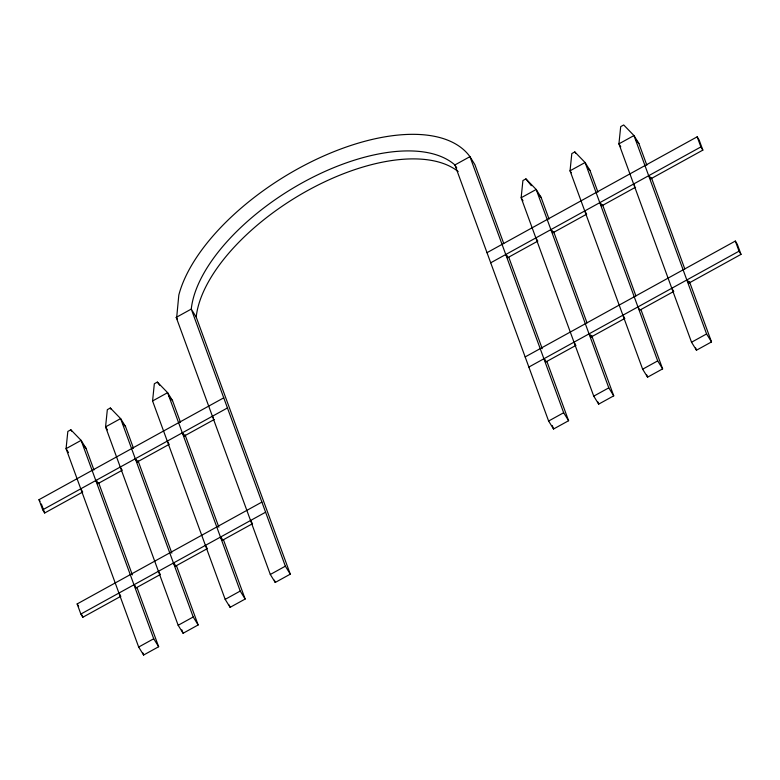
<?xml version="1.0" encoding="UTF-8"?>
<svg xmlns="http://www.w3.org/2000/svg" width="780" height="780" viewBox="0 0 780 780"><rect width="100%" height="100%" fill="white"/><g stroke="black" fill="none" stroke-linecap="round" stroke-linejoin="round"><path stroke-width="1.17" d="M176.592 318.396L178.815 295.074A169.728 83.548 -31.7 0 1 315.939 159.53A169.728 83.548 -31.7 0 1 469.95 156.653L474.883 164.639L503.743 243.516M223.451 539.76L245.154 599.04L230.11 607.337L225.176 599.362L152.578 400.969L154.333 383.75L157.345 382.093L167.612 392.671L172.546 400.657L180.482 422.321M591.611 335.41L613.724 395.84L598.679 404.128L593.746 396.152L521.147 197.759L522.912 180.541L525.925 178.883L536.192 189.472L541.125 197.447L549.052 219.112M290.277 574.158L285.353 566.183L191.266 309.085L196.199 317.07L290.277 574.158L275.243 582.455L270.309 574.48L176.221 317.382L191.266 309.085A156.01 76.801 -31.7 0 1 303.81 181.964A156.01 76.801 -31.7 0 1 454.906 164.951L469.95 156.653L563.657 412.737L568.591 420.722L553.547 429.01L548.613 421.034L454.906 164.951L456.758 167.944M93.97 470.008L86.044 448.344L81.11 440.369L70.843 429.78L67.831 431.438L66.066 448.666L138.674 647.049L143.608 655.034L158.652 646.737L136.948 587.447M133.468 448.237L125.541 426.572L120.608 418.597L110.331 408.008L107.328 409.666L105.563 426.894L178.162 625.277L183.095 633.262L198.139 624.965L176.446 565.675M597.948 192.153L590.021 170.489L585.088 162.513L574.811 151.924L571.808 153.582L570.043 170.81L642.642 369.194L647.575 377.179L662.62 368.881L640.926 309.592M152.578 400.969L167.612 392.671L240.22 591.065L245.154 599.04M521.147 197.759L536.192 189.472L608.79 387.855L613.724 395.84M82.739 492.005L44.675 512.996L42.705 509.798L39 499.678L223.743 397.829M487.003 252.681L697.174 136.812L699.143 140L702.848 150.121L650.647 178.903L648.677 175.714M42.705 509.798L227.448 407.95M490.708 262.802L700.879 146.932L697.174 136.812M95.813 480.519L97.783 483.717L122.226 470.233L120.257 467.044M135.301 458.747L137.27 461.945L169.24 444.317M182.315 432.832L184.285 436.02L214.373 419.435M505.752 254.504L507.731 257.692L537.82 241.108L535.841 237.919M550.885 229.622L552.864 232.81L586.706 214.149M599.781 202.663L601.75 205.861L635.602 187.2M120.89 596.261L82.826 617.253L80.857 614.055L77.152 603.934L261.895 502.086M525.164 356.928L735.325 241.059L737.295 244.257L741 254.377L688.798 283.16L686.829 279.962M80.857 614.055L265.6 512.207M528.859 367.058L739.03 251.179L735.325 241.059M133.965 584.776L135.934 587.974L160.378 574.49L158.408 571.301M173.453 563.004L175.422 566.202L207.392 548.574M220.467 537.088L222.436 540.277L252.525 523.692L250.556 520.494M543.904 358.761L545.883 361.949L575.971 345.365M589.036 333.879L591.016 337.067L624.858 318.406M138.674 647.049L153.719 638.752L81.11 440.369L66.066 448.666L68.533 452.654M178.162 625.277L193.206 616.98L120.608 418.597L105.563 426.894L107.416 429.877M225.176 599.362L240.22 591.065M270.309 574.48L285.353 566.183M548.613 421.034L563.657 412.737M593.746 396.152L608.79 387.855M642.642 369.194L657.686 360.896L585.088 162.513L570.043 170.81L571.272 172.799M691.538 342.235L706.582 333.947L633.974 135.554L623.707 124.966L620.695 126.633L618.93 143.851L691.538 342.235L696.472 350.22L711.506 341.923L689.393 281.492M635.885 139.912L638.908 143.54L646.834 165.194M588.51 168.685L590.021 170.489M531.307 185.689L525.925 178.883M539.614 195.634L541.125 197.447M159.705 385.271L157.345 382.093M168.772 396.133L172.546 400.657M122.518 422.955L125.541 426.572M83.782 445.633L86.044 448.344M700.879 146.932L702.848 150.121M739.03 251.179L741 254.377M638.908 143.54L633.974 135.554L618.93 143.851L620.783 146.845M633.633 184.002L634.618 185.601M706.582 333.947L711.506 341.923M671.785 288.259L673.754 291.447L639.902 310.108L637.933 306.92M574.811 151.924L575.659 153.299M584.737 210.961L586.219 213.359M657.686 360.896L662.62 368.881M622.889 315.218L624.37 317.606M521.761 198.764L523 200.752M573.992 342.176L575.474 344.565M176.221 317.382L177.45 319.381M212.404 416.247L213.389 417.836M167.271 441.129L168.743 443.518M205.423 545.376L206.895 547.774M110.331 408.008L111.179 409.383M193.206 616.98L198.139 624.965M70.843 429.78L71.692 431.155M80.769 488.816L82.241 491.215M153.719 638.752L158.652 646.737M118.921 593.073L120.393 595.462M39 499.678L39.985 501.277M77.152 603.934L78.634 606.333M651.427 177.743L684.811 268.954M649.818 176.65L650.647 178.903M687.98 280.907L688.798 283.16M695.633 347.939L696.472 350.22M602.54 204.701L635.914 295.912M600.932 203.609L601.75 205.861M646.737 374.897L647.575 377.179M553.644 231.65L587.018 322.861M552.035 230.568L552.864 232.81M590.187 334.825L591.016 337.067M597.85 401.846L598.679 404.128M508.765 257.234L542.236 348.699M546.838 361.267L568.591 420.722M506.902 255.45L507.731 257.692M545.054 359.707L545.883 361.949M552.298 425.587L553.547 429.01M274.404 580.174L275.243 582.455M185.065 434.86L218.868 527.212M183.466 433.777L184.285 436.02M221.618 538.024L222.436 540.277M229.271 605.056L230.11 607.337M138.06 460.785L171.853 553.137M136.451 459.693L137.27 461.945M174.603 563.95L175.422 566.202M181.838 629.84L183.095 633.262M98.563 482.557L132.366 574.909M96.544 480.344L97.783 483.717M135.115 585.721L135.934 587.974M142.769 652.753L143.608 655.034M41.389 503.997L44.675 512.996M82.007 615.001L82.826 617.253M196.199 317.07A156.01 76.801 -31.7 0 1 306.891 190.964A156.01 76.801 -31.7 0 1 458.172 171.532"/></g></svg>
